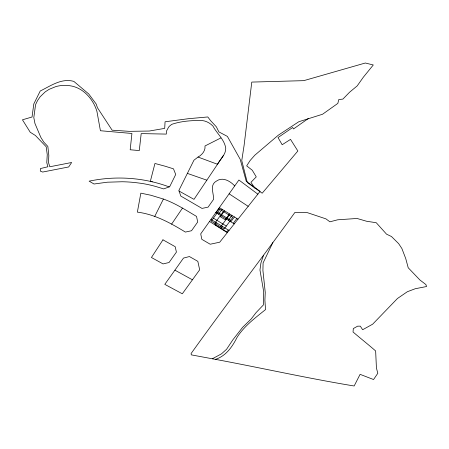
<?xml version="1.0" encoding="UTF-8"?>
<svg xmlns="http://www.w3.org/2000/svg" width="449" height="449" viewBox="0 0 449 449"><rect width="100%" height="100%" fill="white"/><g stroke="black" fill="none" stroke-linecap="round" stroke-linejoin="round"><path stroke-width="0.67" d="M263.563 255.234L260.948 262.856L259.96 270.012L263.709 291.811L263.333 305.023L256.053 312.633L251.238 318.913L242.623 327.321L232.913 339.747L226.593 349.243L221.497 353.846L212.332 358.779L191.291 354.867L191.094 353.537C225 306.123 260.605 259.96 294.718 212.691L295.055 212.355L307.29 212.63L325.952 218.876L329.914 221.817L337.659 219.802L357.05 218.467L366.586 221.25L376.256 222.726L386.533 234.165L391.466 236.516L398.65 243.639L401.866 248.493L405.728 258.551L408.214 267.767L419.854 279.929L425.916 284.582L426.55 286.529L415.28 288.729L407.344 291.727L397.455 298.501L372.642 324.2L362.629 329.74L360.328 326.165L357.634 326.165L353.307 328.584L353.049 332.002C360.519 338.406 368.32 344.546 375.645 350.961L376.425 367.984L377.805 373.276L373.557 379.534L360.087 374.343L354.16 385.988C306.645 378.176 259.674 367.529 212.332 358.779M272.824 242.589L263.092 262.962L262.918 270.45L265.247 292.439L264.904 300.235L265.527 309.591C255.262 317.87 244.278 326.008 237.111 337.272C232.307 346.802 226.133 355.866 215.514 359.374M154.731 216.412L163.414 199.047C175.228 203.206 185.807 210.081 196.527 216.407L197.7 221.991L191.532 230.741L185.381 232.077C170.564 223.046 154.866 214.33 137.366 212.124L140.846 193.149L150.797 195.231L163.414 199.047M257.855 194.153L238.907 180.027L200.72 233.867L201.837 239.339L210.199 244.234L219.729 242.196L260.083 191.353L246.22 181.177L240.181 159.272L227.39 136.406L218.859 131.883L216.39 126.871L210.682 120.736L207.792 116.959L188.198 118.732L165.064 121.78L164.704 128.386L149.231 131.041L129.127 131.338L112.11 130.182L97.444 107.726L96.221 104.078L88.779 93.998L73.821 81.376C61.485 77.93 50.771 85.86 40.236 90.995L33.815 103.915L32.025 117.015L22.45 119.804L30.218 132.236L35.404 135.491L46.191 146.756L47.252 154.652L46.78 162.633L47.875 166.77L40.393 168.571L40.303 171.097L42.644 172.051L68.68 166.961L71.666 162.499L49.817 166.764L48.498 162.51L48.829 155.466L47.847 146.425L43.755 142.075L40.82 137.355L34.943 123.453L33.804 117.632L35.578 104.606L37.564 100.503L40.191 96.726L45.181 91.899L49.109 89.34L55.682 86.657A31.548 29.662 19.8 0 1 62.77 85.439L65.184 85.377A32.418 30.476 19.6 0 1 72.396 86.208C84.429 89.003 93.577 100.009 96.939 111.464L100.424 130.732L131.922 133.471L130.188 149.764L139.28 150.578L141.188 133.6L166.304 134.094L166.517 131.029L168.65 127.089A11.826 11.41 -18 0 1 172.13 124.21C181.654 121.028 192.273 120.349 202.303 120.534C206.388 121.095 210.227 123.155 213.022 126.18C216.867 133.549 224.584 139.695 225.746 148.265C225.92 154.647 220.184 159.064 217.501 164.283L198.037 157.049L193.946 160.209L178.865 190.483L180.812 196.073L202.011 208.415L208.106 207.124L213.567 199.373C213.876 193.351 209.285 184.792 216.525 181.042C222.76 176.603 230.27 181.149 234.732 185.914M223.271 155.663L194.007 199.35L179.056 191.049M171.591 224.158L182.496 208.089M174.902 270.169L183.495 258.08L189.422 256.547L197.835 261.346L199.67 269.804L182.311 293.798L164.794 284.357L174.902 270.169L192.43 279.8M216.036 212.652L219.623 207.758M218.517 214.184L222.103 209.301M214.729 223.26L223.366 211.513M224.579 210.845L220.279 216.687L225.213 219.724L229.506 213.909M216.497 222.805L215.071 224.741L226.863 231.925L228.283 230.011M220.65 226.874L229.282 215.183M220.987 228.345L222.412 226.425M228.384 220.274L231.965 215.43M230.831 221.784L234.406 216.951M233.272 223.293L236.848 218.472M308.323 118.525L293.523 128.942L292.664 127.505L278.032 137.562L282.168 144.741L290.525 139.381L297.855 150.987L262.182 193.222L247.292 182.524L241.758 160.613L244.121 145.24L251.777 82.083L303.782 80.652L365.334 63.012L373.293 64.97L363.387 77.149L357.202 85.888L349.546 92.253L342.924 99.077L338.754 99.571L337.85 103.377L322.567 114.237L298.804 121.735L278.324 135.177L254.796 155.225L250.138 160.489L246.675 165.866L252.259 170.233L256.261 176.878L250.94 182.322L254.813 188.114M220.886 137.927L205.008 145.964C205.603 150.724 202.005 154.944 198.037 157.049M169.161 186.907L163.672 188.911L155.983 186.554A110.976 97.759 -7.8 0 0 141.783 183.422L136.934 182.782A124.957 109.236 -7.8 0 0 122.167 181.75L107.244 182.21L94.021 184.006L89.138 181.149C115.657 175.621 143.742 177.411 169.161 186.907L169.671 186.728L175.716 174.476L173.477 168.83L165.305 166.265L154.95 163.47L150.325 181.362L152.357 181.806M187.373 173.398L206.843 180.189M210.968 219.426L229.035 230.472M213.376 218.147L226.302 226.072M217.664 212.304L230.584 220.291M215.851 212.534L234.255 223.899M219.353 207.595L237.992 219.179M209.526 221.464L227.278 232.683M229.13 193.828L248.196 206.344M162.959 239.828L151.436 257.496L163.06 263.917L169.048 262.519L176.412 252.114L175.194 246.686L162.959 239.828M219.847 209.324L211.204 221.11L224.135 229.001L232.762 217.344L219.847 209.324"/></g></svg>
